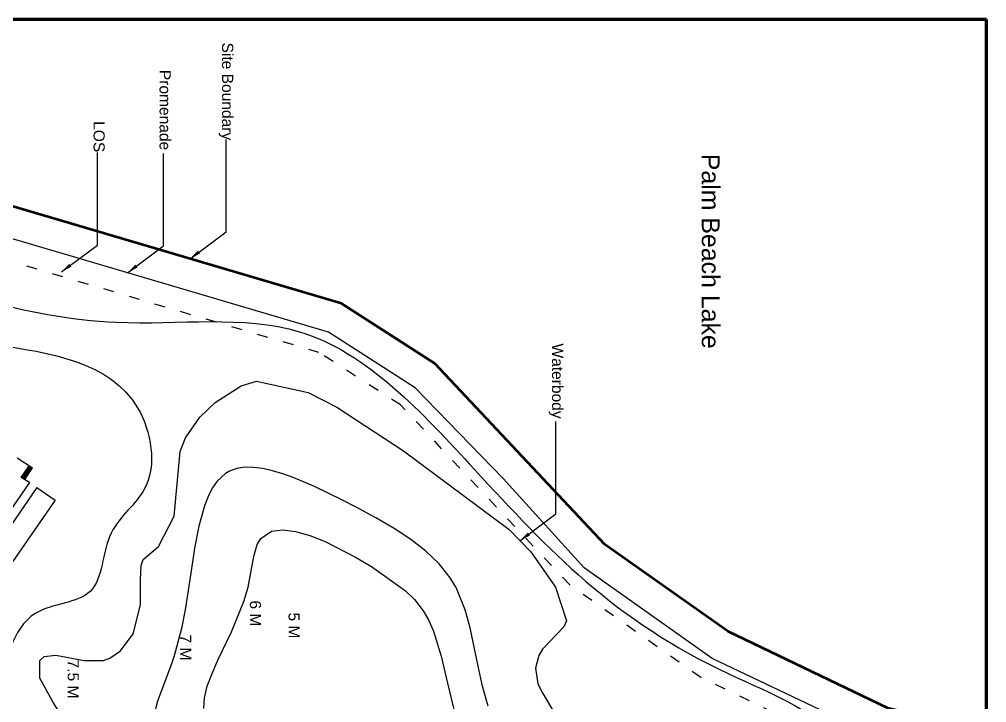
# Model space of a CAD drawing. Header units: millimetres. Extents: x 586 to 1010, y 369 to 668.
# Drawn here: x 792.9 to 1010.1, y 514.7 to 668.2 of the extents above; entities that cross this region are included whole.
import ezdxf

# ---------------------------------------------------------------- set-up
doc = ezdxf.new("R2010")
doc.units = ezdxf.units.MM
doc.linetypes.add('ACAD_ISO03W100', pattern=[30, 12, -18])
doc.layers.add('l1', color=7, linetype='Continuous', lineweight=0)
doc.styles.get("Standard").update_dxf_attribs({"font": 'arial.ttf'})
doc.dimstyles.new('ISO-25', dxfattribs={"dimtxt": 2.5, "dimasz": 2.5, "dimexe": 1.25, "dimexo": 0.625, "dimtad": 1, "dimtxsty": 'Standard', "dimcen": 2.5, "dimadec": 0, "dimazin": 0, "dimtfac": 1, "dimtmove": 0, "dimatfit": 3, "dimfxl": 1, "dimarcsym": 0})

msp = doc.modelspace()

# ---------------------------------------------------------------- linework, layer by layer
at = {"lineweight": 25}
msp.add_line((796.759, 563.042), (800.872, 560.199), dxfattribs=at)
at = {"color": 1, "lineweight": 70}
msp.add_lwpolyline([(1010.059, 668.188), (586.289, 668.188), (586.289, 368.553), (1010.059, 368.553)], close=True, dxfattribs=at)
at = {"color": 14, "lineweight": 53}
msp.add_lwpolyline([(651.72, 446.436, -0.2884507), (676.131, 425.261), (691.204, 425.176), (770.492, 420.087), (776.466, 412.586), (988.288, 401.516), (987.187, 428.538), (988.963, 465.862), (996.349, 502.075), (998.359, 510.985), (987.842, 513.48), (952.013, 530.715), (924.354, 550.241), (886.19, 590.875), (865.188, 604.38), (791.689, 626.083), (701.656, 642.511), (681.145, 642.511), (677.121, 642.819, -0.2782706), (630.583, 579.179), (651.72, 446.436)], format="xyb", dxfattribs=at)
at = {"color": 7}
msp.add_lwpolyline([(996.818, 504.156), (985.469, 506.849), (972.501, 513.18), (948.461, 524.654), (919.682, 544.971), (901.533, 565.051), (881.73, 585.42), (862.245, 597.951), (828.616, 607.88), (790.065, 619.263), (757.658, 625.176), (701.022, 635.511), (676.034, 635.511)], dxfattribs=at)
at = {"linetype": 'ACAD_ISO03W100', "ltscale": 0.2}
msp.add_lwpolyline([(657.003, 451.415, -0.222502), (680.294, 431.238), (691.414, 431.175), (773.529, 425.905), (779.476, 418.437), (982.025, 407.852), (981.181, 428.558), (982.992, 466.608), (989.935, 500.65), (983.809, 502.104), (945.909, 520.335), (916.44, 541.139), (878.456, 581.581), (860.143, 593.358), (788.905, 614.392), (700.57, 630.511), (681.183, 630.511, -0.2243581), (637.227, 575.606)], format="xyb", close=True, dxfattribs=at)
at = {"color": 4, "lineweight": 25}
msp.add_lwpolyline([(803.534, 509.758), (800.335, 515.046), (797.464, 520.206), (797.464, 520.206), (797.464, 524.151), (798.417, 525.049), (801.04, 525.338), (807.429, 524.151), (811.781, 524.151), (813.205, 524.702), (815.553, 526.371), (818.394, 530.137), (820.053, 536.671), (820.05, 542.312), (820.183, 545.492), (820.698, 546.848), (824.118, 549.754), (827.606, 556.621), (828.95, 571.098), (830.146, 574.173), (833.415, 578.832), (836.858, 582.101), (842.65, 585.9), (846.106, 586.945), (857.74, 584.387), (864.164, 581.083), (879.114, 571.245), (902.843, 553.602), (907.695, 548.575), (913.278, 540.644), (915.703, 533.091), (915.155, 531.745), (910.354, 526.698), (909.513, 525.317), (908.776, 522.472), (909.259, 518.933), (910.415, 516.795), (913.829, 510.912)], dxfattribs=at)
at = {"color": 254, "lineweight": 25}
for points in [[(898.113, 513.904), (896.884, 518.426), (895.909, 522.914), (894.117, 531.549), (892.999, 535.578), (890.907, 540.574), (889.572, 542.764), (887.093, 545.878), (884.139, 548.729), (880.756, 551.37), (876.993, 553.857), (872.896, 556.243), (868.513, 558.582), (865.091, 560.326), (859.114, 563.237), (854.339, 565.279), (852.004, 566.12), (849.732, 566.801), (847.543, 567.29), (845.457, 567.554), (843.495, 567.564), (841.677, 567.286), (840.026, 566.691), (839.124, 566.169), (837.282, 564.456), (836.179, 562.859), (835.231, 561.003), (834.421, 558.932), (833.145, 554.328), (832.208, 549.407), (831.654, 545.802), (830.802, 539.921), (830.107, 535.546), (829.29, 531.346), (827.628, 525.249), (826.915, 523.233), (823.893, 515.043), (822.784, 510.717)], [(834.282, 513.395), (834.417, 515.8), (835.07, 518.425), (836.122, 521.246), (837.458, 524.237), (840.511, 530.633), (843.291, 537.412), (844.227, 540.636), (844.945, 544.331), (845.514, 547.527), (846.294, 550.217), (847.061, 551.58), (849.512, 553.207), (851.989, 553.494), (854.891, 553.125), (858.099, 552.216), (861.494, 550.885), (868.365, 547.42), (871.963, 545.298), (879.552, 539.859), (881.581, 537.843), (883.503, 535.367), (884.704, 533.301), (885.847, 530.736), (887.579, 525.142), (888.972, 519.114), (890.505, 512.877)]]:
    msp.add_lwpolyline(points, dxfattribs=at)
for points in [[(671.712, 620.709), (706.735, 621.773), (754.26, 613.83), (814.661, 600.148), (855.757, 598.01), (895.067, 567.065), (920.01, 542.018), (952.008, 521.248), (977.223, 504.653), (979.635, 479.234), (986.344, 463.855), (988.798, 462.385)], [(654.944, 595.472), (670.267, 587.317), (714.302, 595.165), (787.089, 595.165), (819.394, 580.944), (821.03, 562.85), (813.491, 552.788), (808.734, 539.671), (796.407, 534.706), (791.022, 527.249), (791.022, 507.547), (797.301, 476.527), (814.975, 463.89), (836.148, 474.682), (874.022, 478.588), (885.729, 462.733), (863.004, 436.079), (845.789, 420.685), (845.104, 408.675)]]:
    msp.add_spline(points, degree=3, dxfattribs=at)
at = {"layer": 'l1', "lineweight": 25}
for p, q in [((792.334, 569.71), (795.796, 567.428)), ((793.302, 565.27), (795.044, 567.922)), ((793.56, 565.115), (795.295, 567.757)), ((793.817, 564.96), (795.546, 567.593)), ((794.074, 564.805), (795.796, 567.428)), ((795.114, 564.179), (793.302, 565.27)), ((795.114, 564.179), (780.977, 543.724)), ((796.759, 563.042), (782.622, 542.587)), ((800.872, 560.199), (786.735, 539.744))]:
    msp.add_line(p, q, dxfattribs=at)

# ---------------------------------------------------------------- texts
at = {"color": 7, "lineweight": 25, "attachment_point": 1, "rotation": 270}
for s, width, insert, char_height in [('Site Boundary ', 21.90154, (840.884, 662.977), 2.5), ('Promenade  ', 21.90154, (826.847, 656.842), 2.5), ('LOS', 21.90154, (812.022, 645.321), 2.5), ('Palm Beach Lake', 49.10723, (950.094, 637.986), 4), ('Waterbody ', 21.90154, (914.969, 595.387), 2.5), ('6 M', 21.90154, (847.121, 537.673), 2.5), ('5 M', 21.90154, (855.802, 534.951), 2.5), ('7 M', 21.90154, (831.467, 530.003), 2.5), ('7.5 M', 21.90154, (806.212, 524.377), 2.5)]:
    msp.add_mtext_dynamic_manual_height_columns(s, width=width, gutter_width=12.5, heights=[0], dxfattribs=dict(at, insert=insert, char_height=char_height))

# ---------------------------------------------------------------- leaders
at = {"lineweight": 25}
for points in [[(831.183, 614.421), (839.264, 620.449), (839.264, 641.199)], [(802.321, 611.474), (810.402, 617.501), (810.402, 638.252)], [(817.146, 611.267), (825.227, 617.295), (825.227, 638.045)], [(905.269, 551.088), (913.35, 557.116), (913.35, 577.867)]]:
    msp.add_leader(points, dimstyle='ISO-25', override={"dimgap": 0.625, "dimtad": 0}, dxfattribs=at)

doc.saveas('drawing.dxf')
